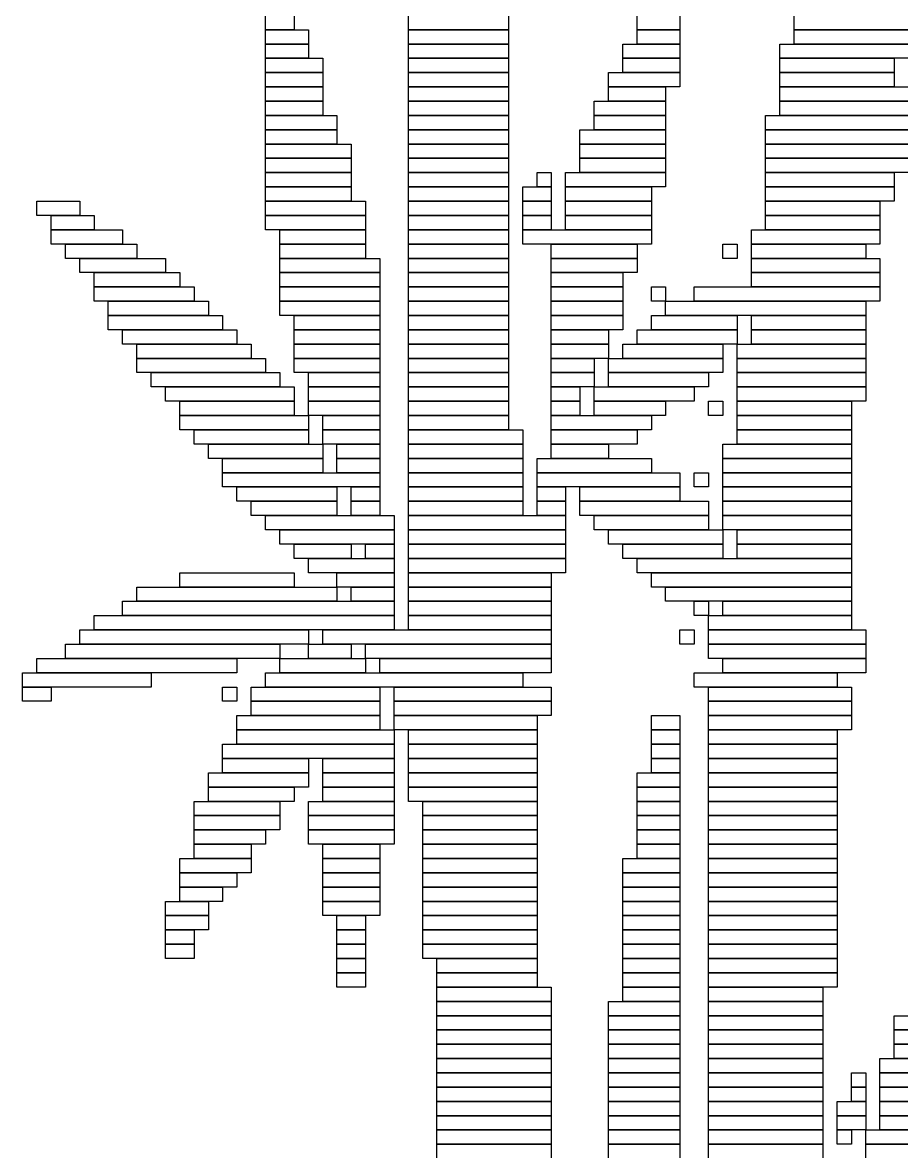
# Model space of a CAD drawing. Extents: x 39 to 985, y 65 to 958.
# Drawn here: x 39 to 100.5, y 738.5 to 817.5 of the extents above; entities that cross this region are included whole.
import ezdxf

# ---------------------------------------------------------------- set-up
doc = ezdxf.new("R2010")
doc.units = 0

msp = doc.modelspace()

# ---------------------------------------------------------------- linework, layer by layer
for p, q in [((56, 817), (56, 818)), ((58, 818), (58, 817)), ((66, 817), (66, 818)), ((73, 818), (73, 817)), ((82, 817), (82, 818)), ((85, 818), (85, 817)), ((93, 817), (93, 818)), ((58, 817), (56, 817)), ((56, 817), (59, 817)), ((56, 816), (56, 817)), ((59, 817), (59, 816)), ((73, 817), (66, 817)), ((66, 817), (73, 817)), ((66, 816), (66, 817)), ((73, 817), (73, 816)), ((85, 817), (82, 817)), ((82, 817), (85, 817)), ((82, 816), (82, 817)), ((85, 817), (85, 816)), ((101, 817), (93, 817)), ((93, 817), (101, 817)), ((93, 816), (93, 817)), ((59, 816), (56, 816)), ((56, 816), (59, 816)), ((56, 815), (56, 816)), ((59, 816), (59, 815)), ((73, 816), (66, 816)), ((66, 816), (73, 816)), ((66, 815), (66, 816)), ((73, 816), (73, 815)), ((81, 816), (85, 816)), ((81, 815), (81, 816)), ((85, 816), (82, 816)), ((85, 816), (85, 815)), ((92, 816), (101, 816)), ((92, 815), (92, 816)), ((101, 816), (93, 816)), ((59, 815), (56, 815)), ((56, 815), (60, 815)), ((56, 814), (56, 815)), ((60, 815), (60, 814)), ((73, 815), (66, 815)), ((66, 815), (73, 815)), ((66, 814), (66, 815)), ((73, 815), (73, 814)), ((85, 815), (81, 815)), ((81, 815), (85, 815)), ((81, 814), (81, 815)), ((85, 815), (85, 814)), ((101, 815), (92, 815)), ((92, 815), (100, 815)), ((92, 814), (92, 815)), ((100, 815), (100, 814)), ((60, 814), (56, 814)), ((56, 814), (60, 814)), ((56, 813), (56, 814)), ((60, 814), (60, 813)), ((73, 814), (66, 814)), ((66, 814), (73, 814)), ((66, 813), (66, 814)), ((73, 814), (73, 813)), ((80, 814), (85, 814)), ((80, 813), (80, 814)), ((85, 814), (81, 814)), ((85, 814), (85, 813)), ((100, 814), (92, 814)), ((92, 814), (100, 814)), ((92, 813), (92, 814)), ((100, 814), (100, 813)), ((60, 813), (56, 813)), ((56, 813), (60, 813)), ((56, 812), (56, 813)), ((60, 813), (60, 812)), ((73, 813), (66, 813)), ((66, 813), (73, 813)), ((66, 812), (66, 813)), ((73, 813), (73, 812)), ((85, 813), (80, 813)), ((80, 813), (84, 813)), ((80, 812), (80, 813)), ((84, 813), (84, 812)), ((100, 813), (92, 813)), ((92, 813), (104, 813)), ((92, 812), (92, 813)), ((60, 812), (56, 812)), ((56, 812), (60, 812)), ((56, 811), (56, 812)), ((60, 812), (60, 811)), ((73, 812), (66, 812)), ((66, 812), (73, 812)), ((66, 811), (66, 812)), ((73, 812), (73, 811)), ((79, 812), (84, 812)), ((79, 811), (79, 812)), ((84, 812), (80, 812)), ((84, 812), (84, 811)), ((104, 812), (92, 812)), ((92, 812), (103, 812)), ((92, 811), (92, 812)), ((60, 811), (56, 811)), ((56, 811), (61, 811)), ((56, 810), (56, 811)), ((61, 811), (61, 810)), ((73, 811), (66, 811)), ((66, 811), (73, 811)), ((66, 810), (66, 811)), ((73, 811), (73, 810)), ((84, 811), (79, 811)), ((79, 811), (84, 811)), ((79, 810), (79, 811)), ((84, 811), (84, 810)), ((91, 811), (103, 811)), ((91, 810), (91, 811)), ((103, 811), (92, 811)), ((61, 810), (56, 810)), ((56, 810), (61, 810)), ((56, 809), (56, 810)), ((61, 810), (61, 809)), ((73, 810), (66, 810)), ((66, 810), (73, 810)), ((66, 809), (66, 810)), ((73, 810), (73, 809)), ((78, 810), (84, 810)), ((78, 809), (78, 810)), ((84, 810), (79, 810)), ((84, 810), (84, 809)), ((103, 810), (91, 810)), ((91, 810), (102, 810)), ((91, 809), (91, 810)), ((61, 809), (56, 809)), ((56, 809), (62, 809)), ((56, 808), (56, 809)), ((62, 809), (62, 808)), ((73, 809), (66, 809)), ((66, 809), (73, 809)), ((66, 808), (66, 809)), ((73, 809), (73, 808)), ((84, 809), (78, 809)), ((78, 809), (84, 809)), ((78, 808), (78, 809)), ((84, 809), (84, 808)), ((102, 809), (91, 809)), ((91, 809), (101, 809)), ((91, 808), (91, 809)), ((62, 808), (56, 808)), ((56, 808), (62, 808)), ((56, 807), (56, 808)), ((62, 808), (62, 807)), ((73, 808), (66, 808)), ((66, 808), (73, 808)), ((66, 807), (66, 808)), ((73, 808), (73, 807)), ((84, 808), (78, 808)), ((78, 808), (84, 808)), ((78, 807), (78, 808)), ((84, 808), (84, 807)), ((101, 808), (91, 808)), ((91, 808), (101, 808)), ((91, 807), (91, 808)), ((62, 807), (56, 807)), ((56, 807), (62, 807)), ((56, 806), (56, 807)), ((62, 807), (62, 806)), ((73, 807), (66, 807)), ((66, 807), (73, 807)), ((66, 806), (66, 807)), ((73, 807), (73, 806)), ((75, 807), (76, 807)), ((75, 806), (75, 807)), ((76, 807), (76, 806)), ((77, 807), (84, 807)), ((77, 806), (77, 807)), ((84, 807), (78, 807)), ((84, 807), (84, 806)), ((101, 807), (91, 807)), ((91, 807), (100, 807)), ((91, 806), (91, 807)), ((100, 807), (100, 806)), ((62, 806), (56, 806)), ((56, 806), (62, 806)), ((56, 805), (56, 806)), ((62, 806), (62, 805)), ((73, 806), (66, 806)), ((66, 806), (73, 806)), ((66, 805), (66, 806)), ((73, 806), (73, 805)), ((74, 806), (76, 806)), ((74, 805), (74, 806)), ((76, 806), (75, 806)), ((76, 806), (76, 805)), ((84, 806), (77, 806)), ((77, 806), (83, 806)), ((77, 805), (77, 806)), ((83, 806), (83, 805)), ((100, 806), (91, 806)), ((91, 806), (100, 806)), ((91, 805), (91, 806)), ((100, 806), (100, 805)), ((40, 805), (43, 805)), ((40, 804), (40, 805)), ((43, 805), (43, 804)), ((62, 805), (56, 805)), ((56, 805), (63, 805)), ((56, 804), (56, 805)), ((63, 805), (63, 804)), ((73, 805), (66, 805)), ((66, 805), (73, 805)), ((66, 804), (66, 805)), ((73, 805), (73, 804)), ((76, 805), (74, 805)), ((74, 805), (76, 805)), ((74, 804), (74, 805)), ((76, 805), (76, 804)), ((83, 805), (77, 805)), ((77, 805), (83, 805)), ((77, 804), (77, 805)), ((83, 805), (83, 804)), ((100, 805), (91, 805)), ((91, 805), (99, 805)), ((91, 804), (91, 805)), ((99, 805), (99, 804)), ((43, 804), (40, 804)), ((41, 804), (44, 804)), ((41, 803), (41, 804)), ((44, 804), (44, 803)), ((63, 804), (56, 804)), ((56, 804), (63, 804)), ((56, 803), (56, 804)), ((63, 804), (63, 803)), ((73, 804), (66, 804)), ((66, 804), (73, 804)), ((66, 803), (66, 804)), ((73, 804), (73, 803)), ((76, 804), (74, 804)), ((74, 804), (76, 804)), ((74, 803), (74, 804)), ((76, 804), (76, 803)), ((83, 804), (77, 804)), ((77, 804), (83, 804)), ((77, 803), (77, 804)), ((83, 804), (83, 803)), ((99, 804), (91, 804)), ((91, 804), (99, 804)), ((91, 803), (91, 804)), ((99, 804), (99, 803)), ((44, 803), (41, 803)), ((41, 803), (46, 803)), ((41, 802), (41, 803)), ((46, 803), (46, 802)), ((63, 803), (56, 803)), ((57, 803), (63, 803)), ((57, 802), (57, 803)), ((63, 803), (63, 802)), ((73, 803), (66, 803)), ((66, 803), (73, 803)), ((66, 802), (66, 803)), ((73, 803), (73, 802)), ((76, 803), (74, 803)), ((74, 803), (83, 803)), ((74, 802), (74, 803)), ((83, 803), (77, 803)), ((83, 803), (83, 802)), ((90, 803), (99, 803)), ((90, 802), (90, 803)), ((99, 803), (91, 803)), ((99, 803), (99, 802)), ((46, 802), (41, 802)), ((42, 802), (47, 802)), ((42, 801), (42, 802)), ((47, 802), (47, 801)), ((63, 802), (57, 802)), ((57, 802), (63, 802)), ((57, 801), (57, 802)), ((63, 802), (63, 801)), ((73, 802), (66, 802)), ((66, 802), (73, 802)), ((66, 801), (66, 802)), ((73, 802), (73, 801)), ((83, 802), (74, 802)), ((76, 802), (82, 802)), ((76, 801), (76, 802)), ((82, 802), (82, 801)), ((88, 802), (89, 802)), ((88, 801), (88, 802)), ((89, 802), (89, 801)), ((99, 802), (90, 802)), ((90, 802), (98, 802)), ((90, 801), (90, 802)), ((98, 802), (98, 801)), ((47, 801), (42, 801)), ((43, 801), (49, 801)), ((43, 800), (43, 801)), ((49, 801), (49, 800)), ((63, 801), (57, 801)), ((57, 801), (64, 801)), ((57, 800), (57, 801)), ((64, 801), (64, 800)), ((73, 801), (66, 801)), ((66, 801), (73, 801)), ((66, 800), (66, 801)), ((73, 801), (73, 800)), ((82, 801), (76, 801)), ((76, 801), (82, 801)), ((76, 800), (76, 801)), ((82, 801), (82, 800)), ((89, 801), (88, 801)), ((98, 801), (90, 801)), ((90, 801), (99, 801)), ((90, 800), (90, 801)), ((99, 801), (99, 800)), ((49, 800), (43, 800)), ((44, 800), (50, 800)), ((44, 799), (44, 800)), ((50, 800), (50, 799)), ((64, 800), (57, 800)), ((57, 800), (64, 800)), ((57, 799), (57, 800)), ((64, 800), (64, 799)), ((73, 800), (66, 800)), ((66, 800), (73, 800)), ((66, 799), (66, 800)), ((73, 800), (73, 799)), ((82, 800), (76, 800)), ((76, 800), (81, 800)), ((76, 799), (76, 800)), ((81, 800), (81, 799)), ((99, 800), (90, 800)), ((90, 800), (99, 800)), ((90, 799), (90, 800)), ((99, 800), (99, 799)), ((50, 799), (44, 799)), ((44, 799), (51, 799)), ((44, 798), (44, 799)), ((51, 799), (51, 798)), ((64, 799), (57, 799)), ((57, 799), (64, 799)), ((57, 798), (57, 799)), ((64, 799), (64, 798)), ((73, 799), (66, 799)), ((66, 799), (73, 799)), ((66, 798), (66, 799)), ((73, 799), (73, 798)), ((81, 799), (76, 799)), ((76, 799), (81, 799)), ((76, 798), (76, 799)), ((81, 799), (81, 798)), ((83, 799), (84, 799)), ((83, 798), (83, 799)), ((84, 799), (84, 798)), ((86, 799), (99, 799)), ((86, 798), (86, 799)), ((99, 799), (90, 799)), ((99, 799), (99, 798)), ((51, 798), (44, 798)), ((45, 798), (52, 798)), ((45, 797), (45, 798)), ((52, 798), (52, 797)), ((64, 798), (57, 798)), ((57, 798), (64, 798)), ((57, 797), (57, 798)), ((64, 798), (64, 797)), ((73, 798), (66, 798)), ((66, 798), (73, 798)), ((66, 797), (66, 798)), ((73, 798), (73, 797)), ((81, 798), (76, 798)), ((76, 798), (81, 798)), ((76, 797), (76, 798)), ((81, 798), (81, 797)), ((84, 798), (83, 798)), ((84, 798), (98, 798)), ((84, 797), (84, 798)), ((99, 798), (86, 798)), ((98, 798), (98, 797)), ((52, 797), (45, 797)), ((45, 797), (53, 797)), ((45, 796), (45, 797)), ((53, 797), (53, 796)), ((64, 797), (57, 797)), ((58, 797), (64, 797)), ((58, 796), (58, 797)), ((64, 797), (64, 796)), ((73, 797), (66, 797)), ((66, 797), (73, 797)), ((66, 796), (66, 797)), ((73, 797), (73, 796)), ((81, 797), (76, 797)), ((76, 797), (81, 797)), ((76, 796), (76, 797)), ((81, 797), (81, 796)), ((83, 797), (89, 797)), ((83, 796), (83, 797)), ((98, 797), (84, 797)), ((89, 797), (89, 796)), ((90, 797), (98, 797)), ((90, 796), (90, 797)), ((98, 797), (98, 796)), ((53, 796), (45, 796)), ((46, 796), (54, 796)), ((46, 795), (46, 796)), ((54, 796), (54, 795)), ((64, 796), (58, 796)), ((58, 796), (64, 796)), ((58, 795), (58, 796)), ((64, 796), (64, 795)), ((73, 796), (66, 796)), ((66, 796), (73, 796)), ((66, 795), (66, 796)), ((73, 796), (73, 795)), ((81, 796), (76, 796)), ((76, 796), (80, 796)), ((76, 795), (76, 796)), ((80, 796), (80, 795)), ((82, 796), (89, 796)), ((82, 795), (82, 796)), ((89, 796), (83, 796)), ((89, 796), (89, 795)), ((98, 796), (90, 796)), ((90, 796), (98, 796)), ((90, 795), (90, 796)), ((98, 796), (98, 795)), ((54, 795), (46, 795)), ((47, 795), (55, 795)), ((47, 794), (47, 795)), ((55, 795), (55, 794)), ((64, 795), (58, 795)), ((58, 795), (64, 795)), ((58, 794), (58, 795)), ((64, 795), (64, 794)), ((73, 795), (66, 795)), ((66, 795), (73, 795)), ((66, 794), (66, 795)), ((73, 795), (73, 794)), ((80, 795), (76, 795)), ((76, 795), (80, 795)), ((76, 794), (76, 795)), ((80, 795), (80, 794)), ((81, 795), (88, 795)), ((81, 794), (81, 795)), ((89, 795), (82, 795)), ((88, 795), (88, 794)), ((89, 795), (98, 795)), ((89, 794), (89, 795)), ((98, 795), (90, 795)), ((98, 795), (98, 794)), ((55, 794), (47, 794)), ((47, 794), (56, 794)), ((47, 793), (47, 794)), ((56, 794), (56, 793)), ((64, 794), (58, 794)), ((58, 794), (64, 794)), ((58, 793), (58, 794)), ((64, 794), (64, 793)), ((73, 794), (66, 794)), ((66, 794), (73, 794)), ((66, 793), (66, 794)), ((73, 794), (73, 793)), ((80, 794), (76, 794)), ((76, 794), (79, 794)), ((76, 793), (76, 794)), ((79, 794), (79, 793)), ((80, 794), (88, 794)), ((80, 793), (80, 794)), ((88, 794), (81, 794)), ((88, 794), (88, 793)), ((98, 794), (89, 794)), ((89, 794), (98, 794)), ((89, 793), (89, 794)), ((98, 794), (98, 793)), ((56, 793), (47, 793)), ((48, 793), (57, 793)), ((48, 792), (48, 793)), ((57, 793), (57, 792)), ((64, 793), (58, 793)), ((59, 793), (64, 793)), ((59, 792), (59, 793)), ((64, 793), (64, 792)), ((73, 793), (66, 793)), ((66, 793), (73, 793)), ((66, 792), (66, 793)), ((73, 793), (73, 792)), ((79, 793), (76, 793)), ((76, 793), (79, 793)), ((76, 792), (76, 793)), ((79, 793), (79, 792)), ((88, 793), (80, 793)), ((80, 793), (87, 793)), ((80, 792), (80, 793)), ((87, 793), (87, 792)), ((98, 793), (89, 793)), ((89, 793), (98, 793)), ((89, 792), (89, 793)), ((98, 793), (98, 792)), ((57, 792), (48, 792)), ((49, 792), (58, 792)), ((49, 791), (49, 792)), ((58, 792), (58, 791)), ((64, 792), (59, 792)), ((59, 792), (64, 792)), ((59, 791), (59, 792)), ((64, 792), (64, 791)), ((73, 792), (66, 792)), ((66, 792), (73, 792)), ((66, 791), (66, 792)), ((73, 792), (73, 791)), ((79, 792), (76, 792)), ((76, 792), (78, 792)), ((76, 791), (76, 792)), ((78, 792), (78, 791)), ((79, 792), (86, 792)), ((79, 791), (79, 792)), ((87, 792), (80, 792)), ((86, 792), (86, 791)), ((98, 792), (89, 792)), ((89, 792), (98, 792)), ((89, 791), (89, 792)), ((98, 792), (98, 791)), ((58, 791), (49, 791)), ((50, 791), (58, 791)), ((50, 790), (50, 791)), ((58, 791), (58, 790)), ((64, 791), (59, 791)), ((59, 791), (64, 791)), ((59, 790), (59, 791)), ((64, 791), (64, 790)), ((73, 791), (66, 791)), ((66, 791), (73, 791)), ((66, 790), (66, 791)), ((73, 791), (73, 790)), ((78, 791), (76, 791)), ((76, 791), (78, 791)), ((76, 790), (76, 791)), ((78, 791), (78, 790)), ((86, 791), (79, 791)), ((79, 791), (84, 791)), ((79, 790), (79, 791)), ((84, 791), (84, 790)), ((87, 791), (88, 791)), ((87, 790), (87, 791)), ((88, 791), (88, 790)), ((98, 791), (89, 791)), ((89, 791), (97, 791)), ((89, 790), (89, 791)), ((97, 791), (97, 790)), ((58, 790), (50, 790)), ((50, 790), (59, 790)), ((50, 789), (50, 790)), ((64, 790), (59, 790)), ((59, 790), (59, 789)), ((60, 790), (64, 790)), ((60, 789), (60, 790)), ((64, 790), (64, 789)), ((73, 790), (66, 790)), ((66, 790), (73, 790)), ((66, 789), (66, 790)), ((73, 790), (73, 789)), ((78, 790), (76, 790)), ((76, 790), (83, 790)), ((76, 789), (76, 790)), ((84, 790), (79, 790)), ((83, 790), (83, 789)), ((88, 790), (87, 790)), ((97, 790), (89, 790)), ((89, 790), (97, 790)), ((89, 789), (89, 790)), ((97, 790), (97, 789)), ((59, 789), (50, 789)), ((51, 789), (59, 789)), ((51, 788), (51, 789)), ((59, 789), (59, 788)), ((64, 789), (60, 789)), ((60, 789), (64, 789)), ((60, 788), (60, 789)), ((64, 789), (64, 788)), ((73, 789), (66, 789)), ((66, 789), (74, 789)), ((66, 788), (66, 789)), ((74, 789), (74, 788)), ((83, 789), (76, 789)), ((76, 789), (82, 789)), ((76, 788), (76, 789)), ((82, 789), (82, 788)), ((97, 789), (89, 789)), ((89, 789), (97, 789)), ((89, 788), (89, 789)), ((97, 789), (97, 788)), ((59, 788), (51, 788)), ((52, 788), (60, 788)), ((52, 787), (52, 788)), ((64, 788), (60, 788)), ((60, 788), (60, 787)), ((61, 788), (64, 788)), ((61, 787), (61, 788)), ((64, 788), (64, 787)), ((74, 788), (66, 788)), ((66, 788), (74, 788)), ((66, 787), (66, 788)), ((74, 788), (74, 787)), ((82, 788), (76, 788)), ((76, 788), (80, 788)), ((76, 787), (76, 788)), ((80, 788), (80, 787)), ((88, 788), (97, 788)), ((88, 787), (88, 788)), ((97, 788), (89, 788)), ((97, 788), (97, 787)), ((60, 787), (52, 787)), ((53, 787), (60, 787)), ((53, 786), (53, 787)), ((60, 787), (60, 786)), ((64, 787), (61, 787)), ((61, 787), (64, 787)), ((61, 786), (61, 787)), ((64, 787), (64, 786)), ((74, 787), (66, 787)), ((66, 787), (74, 787)), ((66, 786), (66, 787)), ((74, 787), (74, 786)), ((75, 787), (83, 787)), ((75, 786), (75, 787)), ((80, 787), (76, 787)), ((83, 787), (83, 786)), ((97, 787), (88, 787)), ((88, 787), (97, 787)), ((88, 786), (88, 787)), ((97, 787), (97, 786)), ((60, 786), (53, 786)), ((53, 786), (64, 786)), ((53, 785), (53, 786)), ((64, 786), (61, 786)), ((64, 786), (64, 785)), ((74, 786), (66, 786)), ((66, 786), (74, 786)), ((66, 785), (66, 786)), ((74, 786), (74, 785)), ((83, 786), (75, 786)), ((75, 786), (85, 786)), ((75, 785), (75, 786)), ((85, 786), (85, 785)), ((86, 786), (87, 786)), ((86, 785), (86, 786)), ((87, 786), (87, 785)), ((97, 786), (88, 786)), ((88, 786), (97, 786)), ((88, 785), (88, 786)), ((97, 786), (97, 785)), ((64, 785), (53, 785)), ((54, 785), (61, 785)), ((54, 784), (54, 785)), ((61, 785), (61, 784)), ((62, 785), (64, 785)), ((62, 784), (62, 785)), ((64, 785), (64, 784)), ((74, 785), (66, 785)), ((66, 785), (74, 785)), ((66, 784), (66, 785)), ((74, 785), (74, 784)), ((85, 785), (75, 785)), ((75, 785), (77, 785)), ((75, 784), (75, 785)), ((77, 785), (77, 784)), ((78, 785), (85, 785)), ((78, 784), (78, 785)), ((85, 785), (85, 784)), ((87, 785), (86, 785)), ((97, 785), (88, 785)), ((88, 785), (97, 785)), ((88, 784), (88, 785)), ((97, 785), (97, 784)), ((61, 784), (54, 784)), ((55, 784), (61, 784)), ((55, 783), (55, 784)), ((61, 784), (61, 783)), ((64, 784), (62, 784)), ((62, 784), (64, 784)), ((62, 783), (62, 784)), ((64, 784), (64, 783)), ((74, 784), (66, 784)), ((66, 784), (74, 784)), ((66, 783), (66, 784)), ((74, 784), (74, 783)), ((77, 784), (75, 784)), ((75, 784), (77, 784)), ((75, 783), (75, 784)), ((77, 784), (77, 783)), ((85, 784), (78, 784)), ((78, 784), (87, 784)), ((78, 783), (78, 784)), ((87, 784), (87, 783)), ((97, 784), (88, 784)), ((88, 784), (97, 784)), ((88, 783), (88, 784)), ((97, 784), (97, 783)), ((61, 783), (55, 783)), ((56, 783), (65, 783)), ((56, 782), (56, 783)), ((64, 783), (62, 783)), ((65, 783), (65, 782)), ((74, 783), (66, 783)), ((66, 783), (77, 783)), ((66, 782), (66, 783)), ((77, 783), (75, 783)), ((77, 783), (77, 782)), ((87, 783), (78, 783)), ((79, 783), (87, 783)), ((79, 782), (79, 783)), ((87, 783), (87, 782)), ((97, 783), (88, 783)), ((88, 783), (97, 783)), ((88, 782), (88, 783)), ((97, 783), (97, 782)), ((65, 782), (56, 782)), ((57, 782), (65, 782)), ((57, 781), (57, 782)), ((65, 782), (65, 781)), ((77, 782), (66, 782)), ((66, 782), (77, 782)), ((66, 781), (66, 782)), ((77, 782), (77, 781)), ((87, 782), (79, 782)), ((80, 782), (88, 782)), ((80, 781), (80, 782)), ((97, 782), (88, 782)), ((88, 782), (88, 781)), ((89, 782), (97, 782)), ((89, 781), (89, 782)), ((97, 782), (97, 781)), ((65, 781), (57, 781)), ((58, 781), (62, 781)), ((58, 780), (58, 781)), ((62, 781), (62, 780)), ((63, 781), (65, 781)), ((63, 780), (63, 781)), ((65, 781), (65, 780)), ((77, 781), (66, 781)), ((66, 781), (77, 781)), ((66, 780), (66, 781)), ((77, 781), (77, 780)), ((88, 781), (80, 781)), ((81, 781), (88, 781)), ((81, 780), (81, 781)), ((88, 781), (88, 780)), ((97, 781), (89, 781)), ((89, 781), (97, 781)), ((89, 780), (89, 781)), ((97, 781), (97, 780)), ((62, 780), (58, 780)), ((59, 780), (65, 780)), ((59, 779), (59, 780)), ((65, 780), (63, 780)), ((65, 780), (65, 779)), ((77, 780), (66, 780)), ((66, 780), (77, 780)), ((66, 779), (66, 780)), ((77, 780), (77, 779)), ((88, 780), (81, 780)), ((82, 780), (97, 780)), ((82, 779), (82, 780)), ((97, 780), (89, 780)), ((97, 780), (97, 779)), ((50, 779), (58, 779)), ((50, 778), (50, 779)), ((58, 779), (58, 778)), ((65, 779), (59, 779)), ((61, 779), (65, 779)), ((61, 778), (61, 779)), ((65, 779), (65, 778)), ((77, 779), (66, 779)), ((66, 779), (76, 779)), ((66, 778), (66, 779)), ((76, 779), (76, 778)), ((97, 779), (82, 779)), ((83, 779), (97, 779)), ((83, 778), (83, 779)), ((97, 779), (97, 778)), ((47, 778), (61, 778)), ((47, 777), (47, 778)), ((58, 778), (50, 778)), ((65, 778), (61, 778)), ((61, 778), (61, 777)), ((62, 778), (65, 778)), ((62, 777), (62, 778)), ((65, 778), (65, 777)), ((76, 778), (66, 778)), ((66, 778), (76, 778)), ((66, 777), (66, 778)), ((76, 778), (76, 777)), ((97, 778), (83, 778)), ((84, 778), (97, 778)), ((84, 777), (84, 778)), ((97, 778), (97, 777)), ((46, 777), (65, 777)), ((46, 776), (46, 777)), ((61, 777), (47, 777)), ((65, 777), (62, 777)), ((65, 777), (65, 776)), ((76, 777), (66, 777)), ((66, 777), (76, 777)), ((66, 776), (66, 777)), ((76, 777), (76, 776)), ((97, 777), (84, 777)), ((86, 777), (87, 777)), ((86, 776), (86, 777)), ((87, 777), (87, 776)), ((88, 777), (97, 777)), ((88, 776), (88, 777)), ((97, 777), (97, 776)), ((44, 776), (65, 776)), ((44, 775), (44, 776)), ((65, 776), (46, 776)), ((65, 776), (65, 775)), ((76, 776), (66, 776)), ((66, 776), (76, 776)), ((66, 775), (66, 776)), ((76, 776), (76, 775)), ((87, 776), (86, 776)), ((87, 776), (97, 776)), ((87, 775), (87, 776)), ((97, 776), (88, 776)), ((97, 776), (97, 775)), ((43, 775), (59, 775)), ((43, 774), (43, 775)), ((65, 775), (44, 775)), ((59, 775), (59, 774)), ((60, 775), (76, 775)), ((60, 774), (60, 775)), ((76, 775), (66, 775)), ((76, 775), (76, 774)), ((85, 775), (86, 775)), ((85, 774), (85, 775)), ((86, 775), (86, 774)), ((97, 775), (87, 775)), ((87, 775), (98, 775)), ((87, 774), (87, 775)), ((98, 775), (98, 774)), ((42, 774), (57, 774)), ((42, 773), (42, 774)), ((59, 774), (43, 774)), ((57, 774), (57, 773)), ((59, 774), (62, 774)), ((59, 773), (59, 774)), ((76, 774), (60, 774)), ((62, 774), (62, 773)), ((63, 774), (76, 774)), ((63, 773), (63, 774)), ((76, 774), (76, 773)), ((86, 774), (85, 774)), ((98, 774), (87, 774)), ((87, 774), (98, 774)), ((87, 773), (87, 774)), ((98, 774), (98, 773)), ((40, 773), (54, 773)), ((40, 772), (40, 773)), ((57, 773), (42, 773)), ((54, 773), (54, 772)), ((57, 773), (63, 773)), ((57, 772), (57, 773)), ((62, 773), (59, 773)), ((76, 773), (63, 773)), ((63, 773), (63, 772)), ((64, 773), (76, 773)), ((64, 772), (64, 773)), ((76, 773), (76, 772)), ((98, 773), (87, 773)), ((88, 773), (98, 773)), ((88, 772), (88, 773)), ((98, 773), (98, 772)), ((39, 772), (48, 772)), ((39, 771), (39, 772)), ((54, 772), (40, 772)), ((48, 772), (48, 771)), ((56, 772), (74, 772)), ((56, 771), (56, 772)), ((63, 772), (57, 772)), ((76, 772), (64, 772)), ((74, 772), (74, 771)), ((86, 772), (96, 772)), ((86, 771), (86, 772)), ((98, 772), (88, 772)), ((96, 772), (96, 771)), ((48, 771), (39, 771)), ((39, 771), (41, 771)), ((39, 770), (39, 771)), ((41, 771), (41, 770)), ((53, 771), (54, 771)), ((53, 770), (53, 771)), ((54, 771), (54, 770)), ((55, 771), (64, 771)), ((55, 770), (55, 771)), ((74, 771), (56, 771)), ((64, 771), (64, 770)), ((65, 771), (76, 771)), ((65, 770), (65, 771)), ((76, 771), (76, 770)), ((96, 771), (86, 771)), ((87, 771), (97, 771)), ((87, 770), (87, 771)), ((97, 771), (97, 770)), ((41, 770), (39, 770)), ((54, 770), (53, 770)), ((64, 770), (55, 770)), ((55, 770), (64, 770)), ((55, 769), (55, 770)), ((64, 770), (64, 769)), ((76, 770), (65, 770)), ((65, 770), (76, 770)), ((65, 769), (65, 770)), ((76, 770), (76, 769)), ((97, 770), (87, 770)), ((87, 770), (97, 770)), ((87, 769), (87, 770)), ((97, 770), (97, 769)), ((54, 769), (64, 769)), ((54, 768), (54, 769)), ((64, 769), (55, 769)), ((64, 769), (64, 768)), ((76, 769), (65, 769)), ((65, 769), (75, 769)), ((65, 768), (65, 769)), ((75, 769), (75, 768)), ((83, 769), (85, 769)), ((83, 768), (83, 769)), ((85, 769), (85, 768)), ((97, 769), (87, 769)), ((87, 769), (97, 769)), ((87, 768), (87, 769)), ((97, 769), (97, 768)), ((64, 768), (54, 768)), ((54, 768), (65, 768)), ((54, 767), (54, 768)), ((75, 768), (65, 768)), ((65, 768), (65, 767)), ((66, 768), (75, 768)), ((66, 767), (66, 768)), ((75, 768), (75, 767)), ((85, 768), (83, 768)), ((83, 768), (85, 768)), ((83, 767), (83, 768)), ((85, 768), (85, 767)), ((97, 768), (87, 768)), ((87, 768), (96, 768)), ((87, 767), (87, 768)), ((96, 768), (96, 767)), ((53, 767), (65, 767)), ((53, 766), (53, 767)), ((65, 767), (54, 767)), ((65, 767), (65, 766)), ((75, 767), (66, 767)), ((66, 767), (75, 767)), ((66, 766), (66, 767)), ((75, 767), (75, 766)), ((85, 767), (83, 767)), ((83, 767), (85, 767)), ((83, 766), (83, 767)), ((85, 767), (85, 766)), ((96, 767), (87, 767)), ((87, 767), (96, 767)), ((87, 766), (87, 767)), ((96, 767), (96, 766)), ((65, 766), (53, 766)), ((53, 766), (59, 766)), ((53, 765), (53, 766)), ((59, 766), (59, 765)), ((60, 766), (65, 766)), ((60, 765), (60, 766)), ((65, 766), (65, 765)), ((75, 766), (66, 766)), ((66, 766), (75, 766)), ((66, 765), (66, 766)), ((75, 766), (75, 765)), ((85, 766), (83, 766)), ((83, 766), (85, 766)), ((83, 765), (83, 766)), ((85, 766), (85, 765)), ((96, 766), (87, 766)), ((87, 766), (96, 766)), ((87, 765), (87, 766)), ((96, 766), (96, 765)), ((52, 765), (59, 765)), ((52, 764), (52, 765)), ((59, 765), (53, 765)), ((59, 765), (59, 764)), ((65, 765), (60, 765)), ((60, 765), (65, 765)), ((60, 764), (60, 765)), ((65, 765), (65, 764)), ((75, 765), (66, 765)), ((66, 765), (75, 765)), ((66, 764), (66, 765)), ((75, 765), (75, 764)), ((82, 765), (85, 765)), ((82, 764), (82, 765)), ((85, 765), (83, 765)), ((85, 765), (85, 764)), ((96, 765), (87, 765)), ((87, 765), (96, 765)), ((87, 764), (87, 765)), ((96, 765), (96, 764)), ((59, 764), (52, 764)), ((52, 764), (58, 764)), ((52, 763), (52, 764)), ((58, 764), (58, 763)), ((65, 764), (60, 764)), ((60, 764), (65, 764)), ((60, 763), (60, 764)), ((65, 764), (65, 763)), ((75, 764), (66, 764)), ((66, 764), (75, 764)), ((66, 763), (66, 764)), ((75, 764), (75, 763)), ((85, 764), (82, 764)), ((82, 764), (85, 764)), ((82, 763), (82, 764)), ((85, 764), (85, 763)), ((96, 764), (87, 764)), ((87, 764), (96, 764)), ((87, 763), (87, 764)), ((96, 764), (96, 763)), ((51, 763), (57, 763)), ((51, 762), (51, 763)), ((58, 763), (52, 763)), ((57, 763), (57, 762)), ((59, 763), (65, 763)), ((59, 762), (59, 763)), ((65, 763), (60, 763)), ((65, 763), (65, 762)), ((75, 763), (66, 763)), ((67, 763), (75, 763)), ((67, 762), (67, 763)), ((75, 763), (75, 762)), ((85, 763), (82, 763)), ((82, 763), (85, 763)), ((82, 762), (82, 763)), ((85, 763), (85, 762)), ((96, 763), (87, 763)), ((87, 763), (96, 763)), ((87, 762), (87, 763)), ((96, 763), (96, 762)), ((57, 762), (51, 762)), ((51, 762), (57, 762)), ((51, 761), (51, 762)), ((57, 762), (57, 761)), ((65, 762), (59, 762)), ((59, 762), (65, 762)), ((59, 761), (59, 762)), ((65, 762), (65, 761)), ((75, 762), (67, 762)), ((67, 762), (75, 762)), ((67, 761), (67, 762)), ((75, 762), (75, 761)), ((85, 762), (82, 762)), ((82, 762), (85, 762)), ((82, 761), (82, 762)), ((85, 762), (85, 761)), ((96, 762), (87, 762)), ((87, 762), (96, 762)), ((87, 761), (87, 762)), ((96, 762), (96, 761)), ((57, 761), (51, 761)), ((51, 761), (56, 761)), ((51, 760), (51, 761)), ((56, 761), (56, 760)), ((65, 761), (59, 761)), ((59, 761), (65, 761)), ((59, 760), (59, 761)), ((65, 761), (65, 760)), ((75, 761), (67, 761)), ((67, 761), (75, 761)), ((67, 760), (67, 761)), ((75, 761), (75, 760)), ((85, 761), (82, 761)), ((82, 761), (85, 761)), ((82, 760), (82, 761)), ((85, 761), (85, 760)), ((96, 761), (87, 761)), ((87, 761), (96, 761)), ((87, 760), (87, 761)), ((96, 761), (96, 760)), ((56, 760), (51, 760)), ((51, 760), (55, 760)), ((51, 759), (51, 760)), ((55, 760), (55, 759)), ((65, 760), (59, 760)), ((60, 760), (64, 760)), ((60, 759), (60, 760)), ((64, 760), (64, 759)), ((75, 760), (67, 760)), ((67, 760), (75, 760)), ((67, 759), (67, 760)), ((75, 760), (75, 759)), ((85, 760), (82, 760)), ((82, 760), (85, 760)), ((82, 759), (82, 760)), ((85, 760), (85, 759)), ((96, 760), (87, 760)), ((87, 760), (96, 760)), ((87, 759), (87, 760)), ((96, 760), (96, 759)), ((50, 759), (55, 759)), ((50, 758), (50, 759)), ((55, 759), (51, 759)), ((55, 759), (55, 758)), ((64, 759), (60, 759)), ((60, 759), (64, 759)), ((60, 758), (60, 759)), ((64, 759), (64, 758)), ((75, 759), (67, 759)), ((67, 759), (75, 759)), ((67, 758), (67, 759)), ((75, 759), (75, 758)), ((81, 759), (85, 759)), ((81, 758), (81, 759)), ((85, 759), (82, 759)), ((85, 759), (85, 758)), ((96, 759), (87, 759)), ((87, 759), (96, 759)), ((87, 758), (87, 759)), ((96, 759), (96, 758)), ((55, 758), (50, 758)), ((50, 758), (54, 758)), ((50, 757), (50, 758)), ((54, 758), (54, 757)), ((64, 758), (60, 758)), ((60, 758), (64, 758)), ((60, 757), (60, 758)), ((64, 758), (64, 757)), ((75, 758), (67, 758)), ((67, 758), (75, 758)), ((67, 757), (67, 758)), ((75, 758), (75, 757)), ((85, 758), (81, 758)), ((81, 758), (85, 758)), ((81, 757), (81, 758)), ((85, 758), (85, 757)), ((96, 758), (87, 758)), ((87, 758), (96, 758)), ((87, 757), (87, 758)), ((96, 758), (96, 757)), ((54, 757), (50, 757)), ((50, 757), (53, 757)), ((50, 756), (50, 757)), ((53, 757), (53, 756)), ((64, 757), (60, 757)), ((60, 757), (64, 757)), ((60, 756), (60, 757)), ((64, 757), (64, 756)), ((75, 757), (67, 757)), ((67, 757), (75, 757)), ((67, 756), (67, 757)), ((75, 757), (75, 756)), ((85, 757), (81, 757)), ((81, 757), (85, 757)), ((81, 756), (81, 757)), ((85, 757), (85, 756)), ((96, 757), (87, 757)), ((87, 757), (96, 757)), ((87, 756), (87, 757)), ((96, 757), (96, 756)), ((49, 756), (52, 756)), ((49, 755), (49, 756)), ((53, 756), (50, 756)), ((52, 756), (52, 755)), ((64, 756), (60, 756)), ((60, 756), (64, 756)), ((60, 755), (60, 756)), ((64, 756), (64, 755)), ((75, 756), (67, 756)), ((67, 756), (75, 756)), ((67, 755), (67, 756)), ((75, 756), (75, 755)), ((85, 756), (81, 756)), ((81, 756), (85, 756)), ((81, 755), (81, 756)), ((85, 756), (85, 755)), ((96, 756), (87, 756)), ((87, 756), (96, 756)), ((87, 755), (87, 756)), ((96, 756), (96, 755)), ((52, 755), (49, 755)), ((49, 755), (52, 755)), ((49, 754), (49, 755)), ((52, 755), (52, 754)), ((64, 755), (60, 755)), ((61, 755), (63, 755)), ((61, 754), (61, 755)), ((63, 755), (63, 754)), ((75, 755), (67, 755)), ((67, 755), (75, 755)), ((67, 754), (67, 755)), ((75, 755), (75, 754)), ((85, 755), (81, 755)), ((81, 755), (85, 755)), ((81, 754), (81, 755)), ((85, 755), (85, 754)), ((96, 755), (87, 755)), ((87, 755), (96, 755)), ((87, 754), (87, 755)), ((96, 755), (96, 754)), ((52, 754), (49, 754)), ((49, 754), (51, 754)), ((49, 753), (49, 754)), ((51, 754), (51, 753)), ((63, 754), (61, 754)), ((61, 754), (63, 754)), ((61, 753), (61, 754)), ((63, 754), (63, 753)), ((75, 754), (67, 754)), ((67, 754), (75, 754)), ((67, 753), (67, 754)), ((75, 754), (75, 753)), ((85, 754), (81, 754)), ((81, 754), (85, 754)), ((81, 753), (81, 754)), ((85, 754), (85, 753)), ((96, 754), (87, 754)), ((87, 754), (96, 754)), ((87, 753), (87, 754)), ((96, 754), (96, 753)), ((51, 753), (49, 753)), ((49, 753), (51, 753)), ((49, 752), (49, 753)), ((51, 753), (51, 752)), ((63, 753), (61, 753)), ((61, 753), (63, 753)), ((61, 752), (61, 753)), ((63, 753), (63, 752)), ((75, 753), (67, 753)), ((67, 753), (75, 753)), ((67, 752), (67, 753)), ((75, 753), (75, 752)), ((85, 753), (81, 753)), ((81, 753), (85, 753)), ((81, 752), (81, 753)), ((85, 753), (85, 752)), ((96, 753), (87, 753)), ((87, 753), (96, 753)), ((87, 752), (87, 753)), ((96, 753), (96, 752)), ((51, 752), (49, 752)), ((63, 752), (61, 752)), ((61, 752), (63, 752)), ((61, 751), (61, 752)), ((63, 752), (63, 751)), ((75, 752), (67, 752)), ((68, 752), (75, 752)), ((68, 751), (68, 752)), ((75, 752), (75, 751)), ((85, 752), (81, 752)), ((81, 752), (85, 752)), ((81, 751), (81, 752)), ((85, 752), (85, 751)), ((96, 752), (87, 752)), ((87, 752), (96, 752)), ((87, 751), (87, 752)), ((96, 752), (96, 751)), ((63, 751), (61, 751)), ((61, 751), (63, 751)), ((61, 750), (61, 751)), ((63, 751), (63, 750)), ((75, 751), (68, 751)), ((68, 751), (75, 751)), ((68, 750), (68, 751)), ((75, 751), (75, 750)), ((85, 751), (81, 751)), ((81, 751), (85, 751)), ((81, 750), (81, 751)), ((85, 751), (85, 750)), ((96, 751), (87, 751)), ((87, 751), (96, 751)), ((87, 750), (87, 751)), ((96, 751), (96, 750)), ((63, 750), (61, 750)), ((75, 750), (68, 750)), ((68, 750), (76, 750)), ((68, 749), (68, 750)), ((76, 750), (76, 749)), ((85, 750), (81, 750)), ((81, 750), (85, 750)), ((81, 749), (81, 750)), ((85, 750), (85, 749)), ((96, 750), (87, 750)), ((87, 750), (95, 750)), ((87, 749), (87, 750)), ((95, 750), (95, 749)), ((76, 749), (68, 749)), ((68, 749), (76, 749)), ((68, 748), (68, 749)), ((76, 749), (76, 748)), ((80, 749), (85, 749)), ((80, 748), (80, 749)), ((85, 749), (81, 749)), ((85, 749), (85, 748)), ((95, 749), (87, 749)), ((87, 749), (95, 749)), ((87, 748), (87, 749)), ((95, 749), (95, 748)), ((76, 748), (68, 748)), ((68, 748), (76, 748)), ((68, 747), (68, 748)), ((76, 748), (76, 747)), ((85, 748), (80, 748)), ((80, 748), (85, 748)), ((80, 747), (80, 748)), ((85, 748), (85, 747)), ((95, 748), (87, 748)), ((87, 748), (95, 748)), ((87, 747), (87, 748)), ((95, 748), (95, 747)), ((100, 748), (106, 748)), ((100, 747), (100, 748)), ((76, 747), (68, 747)), ((68, 747), (76, 747)), ((68, 746), (68, 747)), ((76, 747), (76, 746)), ((85, 747), (80, 747)), ((80, 747), (85, 747)), ((80, 746), (80, 747)), ((85, 747), (85, 746)), ((95, 747), (87, 747)), ((87, 747), (95, 747)), ((87, 746), (87, 747)), ((95, 747), (95, 746)), ((106, 747), (100, 747)), ((100, 747), (105, 747)), ((100, 746), (100, 747)), ((76, 746), (68, 746)), ((68, 746), (76, 746)), ((68, 745), (68, 746)), ((76, 746), (76, 745)), ((85, 746), (80, 746)), ((80, 746), (85, 746)), ((80, 745), (80, 746)), ((85, 746), (85, 745)), ((95, 746), (87, 746)), ((87, 746), (95, 746)), ((87, 745), (87, 746)), ((95, 746), (95, 745)), ((105, 746), (100, 746)), ((100, 746), (105, 746)), ((100, 745), (100, 746)), ((76, 745), (68, 745)), ((68, 745), (76, 745)), ((68, 744), (68, 745)), ((76, 745), (76, 744)), ((85, 745), (80, 745)), ((80, 745), (85, 745)), ((80, 744), (80, 745)), ((85, 745), (85, 744)), ((95, 745), (87, 745)), ((87, 745), (95, 745)), ((87, 744), (87, 745)), ((95, 745), (95, 744)), ((99, 745), (104, 745)), ((99, 744), (99, 745)), ((105, 745), (100, 745)), ((76, 744), (68, 744)), ((68, 744), (76, 744)), ((68, 743), (68, 744)), ((76, 744), (76, 743)), ((85, 744), (80, 744)), ((80, 744), (85, 744)), ((80, 743), (80, 744)), ((85, 744), (85, 743)), ((95, 744), (87, 744)), ((87, 744), (95, 744)), ((87, 743), (87, 744)), ((95, 744), (95, 743)), ((97, 744), (98, 744)), ((97, 743), (97, 744)), ((98, 744), (98, 743)), ((104, 744), (99, 744)), ((99, 744), (104, 744)), ((99, 743), (99, 744)), ((76, 743), (68, 743)), ((68, 743), (76, 743)), ((68, 742), (68, 743)), ((76, 743), (76, 742)), ((85, 743), (80, 743)), ((80, 743), (85, 743)), ((80, 742), (80, 743)), ((85, 743), (85, 742)), ((95, 743), (87, 743)), ((87, 743), (95, 743)), ((87, 742), (87, 743)), ((95, 743), (95, 742)), ((98, 743), (97, 743)), ((97, 743), (98, 743)), ((97, 742), (97, 743)), ((98, 743), (98, 742)), ((104, 743), (99, 743)), ((99, 743), (104, 743)), ((99, 742), (99, 743)), ((76, 742), (68, 742)), ((68, 742), (76, 742)), ((68, 741), (68, 742)), ((76, 742), (76, 741)), ((85, 742), (80, 742)), ((80, 742), (85, 742)), ((80, 741), (80, 742)), ((85, 742), (85, 741)), ((95, 742), (87, 742)), ((87, 742), (95, 742)), ((87, 741), (87, 742)), ((95, 742), (95, 741)), ((96, 742), (98, 742)), ((96, 741), (96, 742)), ((98, 742), (97, 742)), ((98, 742), (98, 741)), ((104, 742), (99, 742)), ((99, 742), (103, 742)), ((99, 741), (99, 742)), ((76, 741), (68, 741)), ((68, 741), (76, 741)), ((68, 740), (68, 741)), ((76, 741), (76, 740)), ((85, 741), (80, 741)), ((80, 741), (85, 741)), ((80, 740), (80, 741)), ((85, 741), (85, 740)), ((95, 741), (87, 741)), ((87, 741), (95, 741)), ((87, 740), (87, 741)), ((95, 741), (95, 740)), ((98, 741), (96, 741)), ((96, 741), (98, 741)), ((96, 740), (96, 741)), ((98, 741), (98, 740)), ((103, 741), (99, 741)), ((99, 741), (103, 741)), ((99, 740), (99, 741)), ((76, 740), (68, 740)), ((68, 740), (76, 740)), ((68, 739), (68, 740)), ((76, 740), (76, 739)), ((85, 740), (80, 740)), ((80, 740), (85, 740)), ((80, 739), (80, 740)), ((85, 740), (85, 739)), ((95, 740), (87, 740)), ((87, 740), (95, 740)), ((87, 739), (87, 740)), ((95, 740), (95, 739)), ((98, 740), (96, 740)), ((96, 740), (97, 740)), ((96, 739), (96, 740)), ((97, 740), (97, 739)), ((98, 740), (103, 740)), ((98, 739), (98, 740)), ((103, 740), (99, 740)), ((76, 739), (68, 739)), ((68, 739), (76, 739)), ((68, 738), (68, 739)), ((76, 739), (76, 738)), ((85, 739), (80, 739)), ((80, 739), (85, 739)), ((80, 738), (80, 739)), ((85, 739), (85, 738)), ((95, 739), (87, 739)), ((87, 739), (95, 739)), ((87, 738), (87, 739)), ((95, 739), (95, 738)), ((97, 739), (96, 739)), ((103, 739), (98, 739)), ((98, 739), (103, 739)), ((98, 738), (98, 739))]:
    msp.add_line(p, q)

doc.saveas('drawing.dxf')
